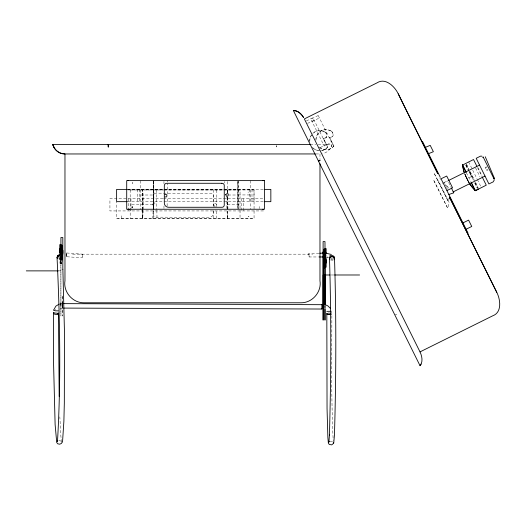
<?xml version="1.0" encoding="UTF-8"?>
<svg xmlns="http://www.w3.org/2000/svg" width="526" height="526" viewBox="0 0 526 526"><rect width="100%" height="100%" fill="white"/><g stroke="black" fill="none" stroke-linecap="round" stroke-linejoin="round"><path stroke-width="0.39" stroke-dasharray="2.63 1.97" d="M60.944 303.417L60.931 306.822L60.911 303.417M142.664 210.65L142.658 218.599L143.184 211.544M142.664 209.854L142.671 189.965L142.664 208.263M153.395 218.599L153.401 210.65M153.401 209.854L153.408 189.965M216.804 218.527L216.804 210.571M216.811 206.593L216.817 189.893M227.541 218.527L227.541 210.571M227.541 209.775L227.548 197.046M227.554 192.273L227.554 189.893L227.291 192.246M325.502 255.735L325.502 254.137M325.844 254.137L325.837 255.735L325.864 254.604M60.115 257.457L60.069 263.394L60.424 263.368L60.457 257.457M62.798 306.047L62.804 308.091L62.804 304.909M62.824 305.672L62.824 304.146M213.543 210.676L213.536 213.037A4.254 4.254 0 0 1 209.269 217.284L156.071 217.159A2.236 2.236 0 0 1 153.592 215.108L153.638 195.192A2.183 2.183 0 0 1 156.071 193.16L211.136 193.292A2.446 2.446 0 0 1 213.576 195.744L213.549 206.744M325.515 255.8L325.522 254.604M60.096 257.109L60.411 259.213L60.431 257.109M62.785 305.014L62.791 302.568L62.772 305.981L62.824 303.831M331.867 315.771C331.827 357.351 331.117 398.991 333.208 440.532M61.779 262.073L61.798 263.907L61.476 263.197M167.104 206.166L167.235 198.946M167.327 194.179L167.531 183.344M167.557 181.983L167.584 180.615M224.247 183.009L224.273 181.463M276.702 145.728L276.669 147.004L276.729 144.4M152.783 218.599L153.197 209.059M153.23 208.263L153.401 204.285L130.178 204.206M153.375 208.559L153.441 207.014A43.507 12.453 90 0 0 153.743 187.677L153.303 181.404L153.336 182.976M237.89 182.936L237.962 181.391M142.776 216.245L142.658 218.599L142.664 209.059M227.436 192.246L227.554 189.893M448.02 200.86L433.95 172.837L448.034 200.998L448.172 200.11M447.508 207.777L433.437 179.76L447.527 207.915L447.659 207.027M66.723 252.986L82.497 254.17L82.293 257.793L66.407 256.734L66.723 252.986L66.559 253.354M61.134 258.707L61.009 259.357L60.418 259.535A3.426 3.241 8.7 0 1 58.478 259.351L57.919 259.068M248.134 191.97L248.16 192.615M66.513 256.609L66.572 252.98L66.605 256.741M318.191 144.4L332.103 144.4C331.051 148.924 327.297 152.645 322.76 153.645M332.103 144.4L331.163 147.004M60.069 259.213L60.056 257.221M61.457 263.907L61.437 262.073M448.119 206.797L449.303 202.766L438.559 180.937L435.285 179.524M319.032 253.19L308.808 253.19L308.703 253.558L309.084 256.964L318.592 256.964M309.163 256.964L308.808 253.19M59.905 309.143L61.187 308.354L63.133 308.131M395.677 314.712L396.387 314.318L395.683 314.739M306.303 121.006L312.898 117.732L326.238 144.604L319.644 147.878M307.513 123.446L314.107 120.171M312.076 121.605L319.407 117.969M309.748 141.81A10.093 10.079 63.6 0 1 323.799 131.454L325.015 132.033A4.109 4.103 63.6 0 1 326.416 137.667L323.405 138.45L327.645 146.997A10.093 10.079 63.6 0 1 320.893 150.725M331.064 131.158L331.202 131.086A4.109 4.103 63.6 0 1 332.603 136.721L332.465 136.786A4.109 4.103 63.6 0 0 331.064 131.158L329.986 130.507A10.093 10.079 63.6 0 0 315.935 140.863M323.405 138.45L326.416 137.667M333.832 146.05L329.73 137.431L333.832 146.05A10.093 10.079 63.6 0 1 319.67 147.628M327.645 146.997L323.543 138.377M442.59 183.449L447.784 180.872M486.484 166.775L485.261 167.38L486.82 170.523L488.043 169.918M485.61 168.083L486.833 167.472M468.903 177.814L471.605 176.466L469.08 171.509M486.471 169.819L487.694 169.214M333.471 259.384L330.972 259.555M443.688 182.456L447.935 181.049M329.592 137.503L332.603 136.721M59.846 303.956L62.923 303.601L63.14 304.948M333.076 260.192L330.558 260.008M332.59 258.601L330.657 258.654M330.039 441.248L332.531 441.656M328.303 312.917L329.651 312.937M252.875 218.52L117.377 218.52M310.301 144.4L315.791 144.4M315.962 153.947L320.025 153.947M127.187 189.386L263.611 189.386M127.752 189.833L252.875 189.886M127.805 189.886L254.058 189.886L254.058 218.52L116.325 218.52L116.325 202.162M130.178 189.965L163.533 189.965M163.79 189.965L240.034 189.965L240.034 218.599M237.995 194.936L250.6 194.936M140.738 195.008L153.336 195.008M228.139 195.008L238.107 195.008M162.968 198.664L109.927 198.664L109.927 210.933L264.151 210.933M163.514 198.664L263.348 198.664M127.187 201.662L263.611 201.662M227.436 204.285L240.034 204.285M72.614 254.17L312.602 254.17M58.228 270.877L62.686 270.877M331.248 274.986L333.8 274.986M82.497 254.17L82.188 257.918M58.774 440.44L60.082 440.584L61.516 441.623M55.158 309.656L55.789 309.669M445.759 185.231L447.928 186.618L448.553 188.597M446.337 186.401L448.172 187.381L448.974 188.729M58.274 257.516L58.827 257.793A3.426 3.09 7.8 0 0 60.766 257.99M331.202 131.086L330.124 130.435A10.093 10.079 63.6 0 0 316.014 139.475M325.015 132.033L323.937 131.382A10.093 10.079 63.6 0 0 312.911 133.348M469.258 183.015L464.938 174.277M468.061 181.108L464.971 174.468M465.826 165.131L468.719 170.799M466.253 164.086L468.673 168.918M469.942 171.456L474.735 181.016M475.787 183.114L478.121 187.782M465.924 165.164L468.765 170.858M469.12 171.575L473.374 180.116M474.794 182.963L477.279 187.946M466.398 172.837L470.671 181.371M477.963 167.715L482.329 176.512M477.529 167.59L481.895 176.388M475.609 167.972L479.975 176.762M468.646 161.955L477.01 178.814M477.371 179.544L481.014 186.875M448.619 182.437L451.032 187.289M444.503 183.41L447.409 189.275M439.848 177.919L440.65 179.537M465.964 165.059L468.081 169.339M468.436 170.049L473.367 180.037M474.781 182.884L477.956 189.301M466.608 164.487L468.909 169.168M470.27 171.93L474.097 179.714M475.241 182.035L477.963 187.572M464.879 174.428L468.804 182.463A43.507 41.685 63.6 0 1 464.09 172.114M61.713 442.103L60.904 436.409L59.839 416.868M238.028 208.546L237.588 202.273A43.507 12.453 90 0 1 237.89 182.936M331.551 310.899L331.814 313.305M237.995 206.974L238.074 208.546L238.107 181.49M227.475 197.395L227.955 208.533M213.188 189.893L213.49 205.817M213.582 210.808L213.727 218.527M156.485 189.965L156.853 209.67M156.866 210.453L157.018 218.599M60.411 259.213L60.398 257.221M60.411 263.394L60.372 255.288M60.069 263.394L60.036 257.681M325.896 254.709L325.903 255.925M325.561 254.709L325.561 255.925M325.923 254.36L325.923 255.971M325.581 254.36L325.581 255.971M238.1 180.694L238.114 208.533M227.363 181.49L227.37 192.621M227.37 197.395L227.377 208.533M163.954 181.411L163.961 183.798M163.967 206.074L163.967 208.46M153.217 180.615L153.23 208.46M325.029 306.079L325.029 309.321M324.936 306.02L324.936 309.288M319.972 153.947L319.972 159.674M259.186 206.521L259.186 208.572M253.966 189.386L253.966 201.662M251.993 189.386L251.993 201.662M250.6 180.615L250.6 209.256M249.824 189.386L249.824 201.662M243.295 198.664L243.295 210.933M241.401 198.664L241.401 210.933M237.995 181.411L237.995 209.256M227.357 189.965L227.357 192.417M227.436 197.125L227.436 218.599L227.331 216.285A43.507 12.453 -90 0 1 227.022 211.524M153.414 181.509L153.414 208.513M153.336 180.694L153.336 208.533M142.776 209.775L142.776 189.893L142.881 192.207A43.507 12.453 -90 0 1 143.282 209.138M142.776 210.571L142.776 218.527M140.738 180.694L140.738 209.328M139.37 189.386L139.37 201.662M137.477 189.386L137.477 201.662M130.948 198.664L130.948 210.933M130.178 189.893L130.178 218.599M128.778 198.664L128.778 210.933M121.591 215.798L121.591 218.52M62.758 296.026L62.778 316.041L62.726 296.151M60.944 258.424L60.924 316.047L60.878 258.181M226.903 208.289A43.507 12.453 -90 0 1 227.028 196.948M327.783 146.932A10.093 10.079 63.6 0 1 321.031 150.653M318.401 150.6A10.093 10.079 63.6 0 1 312.201 147.122M309.834 141.086A10.093 10.079 63.6 0 1 311.629 134.847M320.235 150.778A10.093 10.079 63.6 0 1 313.476 148.575M324.871 132.105A4.109 4.103 63.6 0 1 326.278 137.733M333.977 145.985A10.093 10.079 63.6 0 1 318.388 146.175M60.543 258.871A3.412 2.926 -1.9 0 1 58.61 258.753M324.996 305.922L324.983 308.414L324.963 305.922M152.428 203.851C154.289 209.775 156.998 199.65 152.428 203.851M213.734 204.64C215.588 210.564 218.303 200.439 213.734 204.64M248.568 216.173L248.206 216.554L248.976 216.554L248.568 216.173M318.191 115.523L310.866 119.165L324.207 146.037L331.531 142.395L318.191 115.523M469.238 183.107L464.912 174.369A43.507 41.685 63.6 0 0 469.238 183.107"/><path stroke-width="0.79" d="M60.049 253.289L60.082 244.439L60.096 254.545M60.391 253.289L60.418 244.439L60.437 253.157M61.503 257.964L61.483 255.051M61.437 253.795L61.47 244.945L61.483 253.663M61.825 255.051L61.831 261.33M61.779 253.795L61.805 244.945L61.825 253.663M323.155 304.159L323.135 307.572L323.135 251.809L323.148 253.006M324.194 257.286L324.154 267.892L324.128 259.035M324.535 257.286L324.496 267.892L324.47 259.035M324.963 305.008L324.996 256.747M325.495 259.029L325.495 257.161M325.581 256.78L325.548 267.379L325.515 258.529M325.923 256.78L325.883 267.379L325.837 259.029M53.422 313.167L53.54 362.394L55.118 424.548L56.729 442.544L57.775 443.812L59.668 444.207L61.299 443.503L62.541 441.827L63.876 421.418L64.323 403.179L64.461 331.728L62.877 269.332M58.458 313.266L59.188 396.426M60.049 251.941L60.076 248.62L60.096 253.157M60.391 251.941L60.418 248.62L60.437 251.816M61.437 252.447L61.463 249.133L61.483 252.322M61.825 256.405L61.805 259.706M61.779 252.447L61.805 249.133L61.825 252.322M62.758 253.249L62.772 250.218L62.791 254.308M324.128 256.307L324.147 253.118L324.161 253.512M324.47 256.307L324.489 253.118L324.503 253.512M324.706 253.578L324.687 256.958M325.502 253.42L325.535 248.423L325.574 252.191M325.561 260.008L325.541 263.197L325.515 259.877M325.844 253.42L325.877 248.423L325.916 253.637M325.903 260.008L325.883 263.197L325.857 258.529M60.911 253.111L60.931 251.066L60.944 253.111M326.824 313.871L327.047 408.465L327.869 437.422L328.375 443.142L329.263 444.457L331.755 444.865L333.721 443.142L334.457 434.982C336.153 376.208 336.324 317.362 334.529 258.595C334.451 255.708 328.553 256.432 329.723 259.298M325.864 253.631L325.877 252.605L325.896 253.716M321.892 304.692L63.639 303.633M63.626 308.091L321.879 309.032L321.899 304.593M328.934 441.866L329.44 434.667L329.414 435.12C331.117 376.149 331.288 317.106 329.493 258.141M57.143 441.15L57.59 440.801L57.492 441.275C61.101 380.18 59.964 318.763 57.058 257.641L57.295 256.787L58.734 256.024A3.426 3.09 7.8 0 1 60.674 256.221L61.213 256.622M62.449 256.392L61.851 257.569M62.193 257.707L62.088 256.885L60.792 255.945A3.412 2.926 -1.9 0 0 58.859 255.833L57.419 256.603A1.4 1.197 -1.9 0 0 57.314 257.819L57.61 258.194M57.59 313.154L57.465 314.397L56.269 314.469L54.369 314.14L53.428 313.187M61.983 258.102L61.858 258.713L61.956 257.372M494.177 180.194L493.178 181.871L488.917 183.949L476.188 158.3L480.501 156.15L481.947 156.169M326.607 313.279L328.046 313.904L331.15 313.858M334.385 259.002L334.529 258.575M448.869 199.275L449.099 198.618M334.234 258.746C335.023 256.077 329.296 255.59 329.361 258.273M295.303 110.677L293.383 110.559C297.894 110.256 301.707 114.392 303.633 117.574C301.47 113.991 297.887 110.361 293.383 110.559L420.037 365.708C423.2 361.796 422.036 356.128 420.031 351.953M53.698 310.024L55.868 306.139L59.188 304.107M324.47 253.315L324.772 253.578M57.63 255.491L57.426 255.879L59.076 254.709A3.426 3.09 7.8 0 1 61.016 254.906L62.009 255.537M421.102 364.104L420.037 365.708M329.131 441.406L328.605 442.182L328.967 441.774M333.596 258.042L333.905 257.655M329.473 256.109C330.762 255.038 333.3 255.11 334.03 256.793M448.395 180.569L479.561 165.098M453.129 191.918L485.018 176.092M469.225 183.153A43.507 41.685 63.6 0 0 470.592 185.165L475.3 190.701L486.261 185.178L482.263 177.117M469.238 183.107A43.507 41.685 63.6 0 0 473.643 188.933L475.28 190.714L478.732 188.998M462.933 222.899L468.6 220.131L471.75 226.469L466.082 229.237M446.89 190.57L452.57 187.841L446.719 176.052L441.038 178.787L443.964 184.679M165.039 194.535C167.59 193.285 167.59 198.151 165.039 196.902M425.416 147.319L430.222 145.373L433.371 151.712L428.565 153.658M58.347 312.963L57.913 314.278L58.36 313.91L58.136 313.457M53.876 312.536L53.455 312.865L57.032 313.2M448.829 194.482L453.787 192.838L451.374 187.986M326.948 314.173L328.165 314.64L331.281 314.397M58.32 310.873L55.361 310.813L53.724 310.182M330.427 311.28L326.791 311.366M127.897 180.615L128.429 180.563M262.816 209.282L263.394 209.249M310.301 144.4L52.83 144.4L53.77 147.004A12.341 12.341 0 0 0 64.836 153.967L315.39 153.947M127.187 189.386L116.621 189.386L116.621 201.662L127.187 201.662M264.289 189.386L270.844 189.386L270.844 201.662L264.289 201.662M319.815 253.19L324.529 253.19M319.381 256.971L324.884 256.971M26.3 270.877L58.228 270.877M330.045 274.986L323.188 274.986L323.135 320.15L323.109 241.605L324.976 241.605L325.029 253.368M334.543 274.986L359.606 274.986M127.897 209.249L129.284 209.282M262.816 180.563L263.394 180.615M326.324 253.269L331.36 254.485M326.968 257.142L327.902 257.345M326.035 305.041L327.876 305.908L330.545 308.519M329.592 258.154L329.046 257.365M493.815 178.472L494.157 179.175L483.506 157.708M57.492 258.476L57.051 257.628M437.836 173.587L398.221 93.792C394.724 86.514 385.459 77.335 377.057 82.838L304.357 118.922L420.011 351.901L492.711 315.817C502.166 312.451 500.456 299.518 496.781 292.331L449.506 197.105M496.781 292.331L449.395 197.151M485.261 156.755L494.624 178.853L494.322 178.176M463.222 166.505L462.512 165.085L473.531 159.529L476.806 166.124M474.57 189.288L475.28 190.714L471.072 182.147M462.499 165.006L462.9 167.393A43.507 41.685 63.6 0 0 464.09 172.114L462.551 164.98L466.174 172.318M471.27 182.575L475.267 190.636M422.582 141.612L440.262 177.229M444.286 185.336L446.561 189.919M446.876 190.55L468.101 233.301M405.579 108.882L398.221 93.792M405.881 109.5L407.749 113.261M408.064 113.899L437.737 173.665M462.551 164.98L466.135 172.166M333.839 256.392L334.03 256.793M53.231 145.728L53.777 147.004L52.83 144.4L53.231 145.728A12.486 12.486 0 0 0 64.968 153.947L64.968 280.772C63.107 291.851 72.575 302.917 83.812 302.779L301.122 302.779C312.359 302.917 321.833 291.851 319.972 280.772L319.972 163.77M333.28 442.484L333.425 442.971M132.637 182.693L132.611 183.344M321.879 309.005L321.873 308.512M324.529 252.697L324.496 248.962L324.496 263.704L324.47 260.39M324.187 252.697L324.161 248.962L324.154 263.704L324.128 260.39M325.029 256.609L325.029 305.271M325.029 309.321L324.983 320.15L324.936 309.288M324.936 274.986L324.936 305.205M62.831 269.253L62.804 237.561L60.931 237.496L60.878 254.124M61.844 253.059L61.844 255.551M61.503 253.059L61.503 255.551M60.457 252.552L60.457 253.795M60.372 252.796L60.372 254.038M324.976 252.796L324.969 253.203L324.983 252.796M325.535 252.605L325.541 252.625M483.144 157.044L483.124 157.471L482.75 157.241L483.144 157.044M225.707 194.581C227.567 200.505 230.283 190.379 225.707 194.581M132.204 206.902L131.796 207.283L132.565 207.283L132.204 206.902M319.986 160.404L318.493 161.147L319.986 160.404M108.264 147.004L108.205 144.4L108.264 147.004M264.446 180.615L126.713 180.615L126.713 209.249L264.446 209.249L264.446 180.615M221.827 183.285L166.762 183.278A2.446 2.446 0 0 0 164.316 185.724L164.316 203.023A4.254 4.254 0 0 0 168.57 207.277L221.768 207.283A2.236 2.236 0 0 0 224.254 205.239L224.254 185.323A2.183 2.183 0 0 0 221.827 183.285"/></g></svg>
